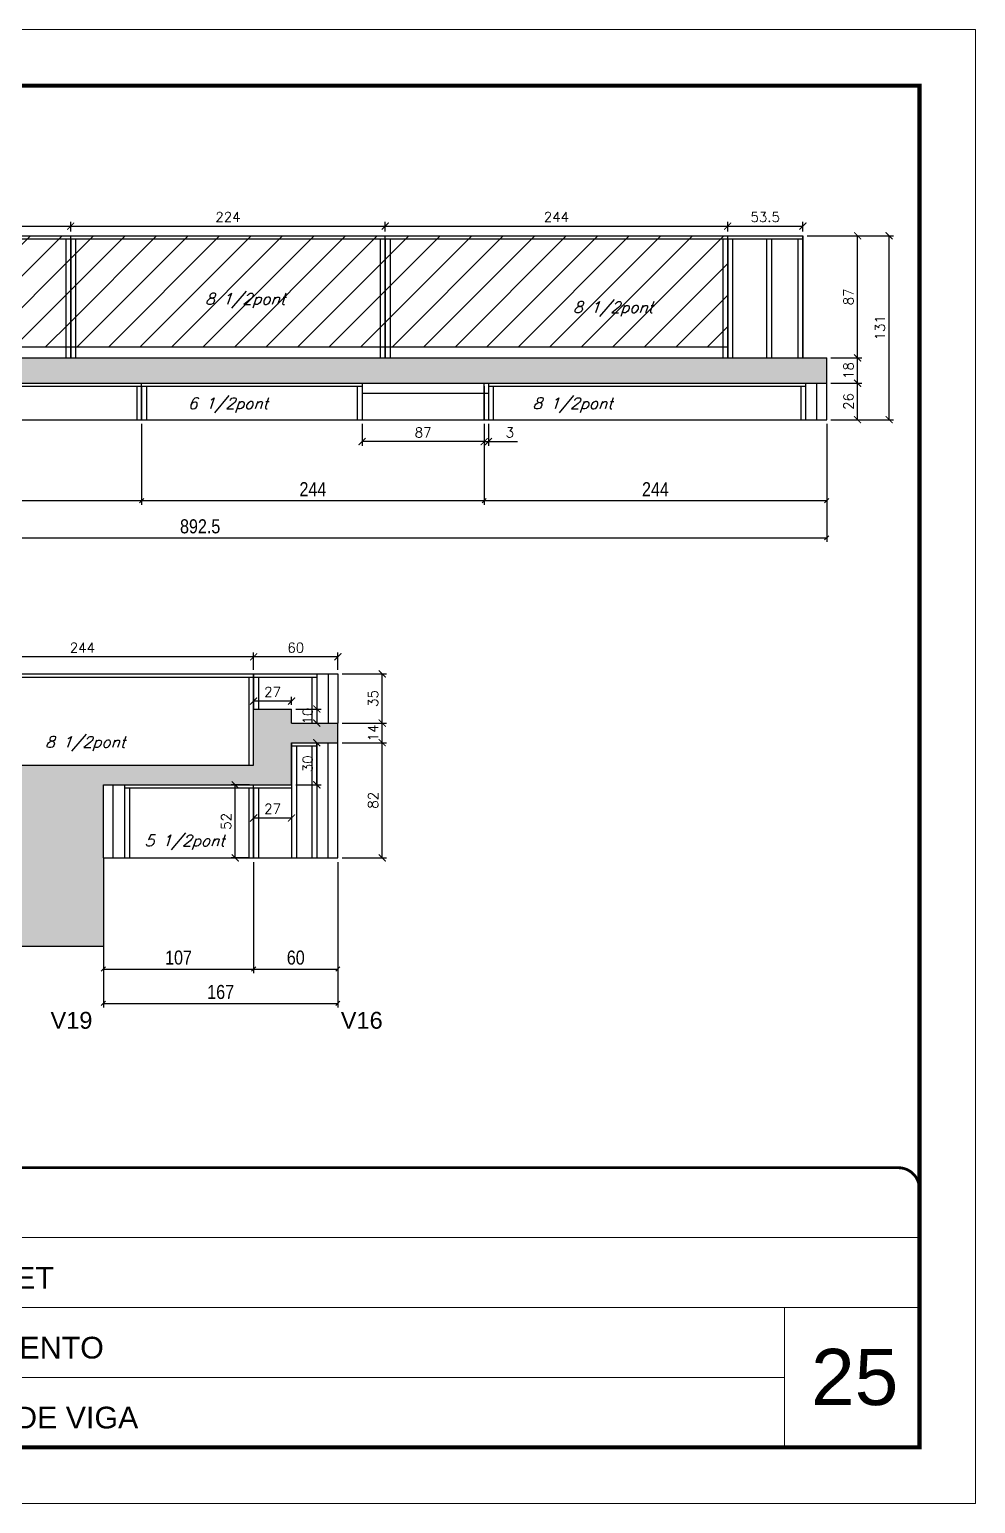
# Model space of a CAD drawing. Extents: x -10448 to -1189, y -11772 to 17235.
# Drawn here: x -9637 to -8963, y 8903 to 9953 of the extents above; entities that cross this region are included whole.
import ezdxf

# ---------------------------------------------------------------- set-up
doc = ezdxf.new("R2010")
doc.units = 0
doc.linetypes.add('CONTINUO', pattern=[0])
doc.linetypes.add('DASHED', pattern=[0.75, 0.5, -0.25])
for name, color, linetype in [('5', 5, 'Continuous'), ('COTA', 241, 'Continuous'), ('Painéis', 200, 'Continuous'), ('Reaproveitamento', 251, 'Continuous'), ('SARR_2.2x7', 40, 'Continuous'), ('SARR_3.5x7', 81, 'Continuous'), ('texto', 7, 'Continuous')]:
    doc.layers.add(name, color=color, linetype=linetype)
for name, color, linetype, lineweight in [('CARIMBO', 255, 'Continuous', 9), ('Folhas', 255, 'Continuous', 9), ('SARRAFO DE PRESSAO', 251, 'DASHED', 9)]:
    doc.layers.add(name, color=color, linetype=linetype, lineweight=lineweight)
doc.styles.add('ARIAL', font='arial.ttf')
doc.styles.add('COTA TECNICA', font='techl___.ttf', dxfattribs={"height": 10})
doc.styles.add('Romans', font='romans.shx')
doc.styles.get("Standard").update_dxf_attribs({"font": 'arial.ttf'})
doc.dimstyles.new('Cota Paínel', dxfattribs={"dimtxt": 7, "dimasz": 5, "dimexe": 3, "dimexo": 3, "dimgap": 3, "dimtad": 1, "dimdec": 1, "dimzin": 12, "dimdsep": 46, "dimtxsty": 'Romans', "dimblk": 'ARCHTICK', "dimcen": 0, "dimclrd": 4, "dimclre": 4, "dimclrt": 1, "dimadec": 1, "dimazin": 3, "dimtfac": 1, "dimtdec": 1, "dimtmove": 0, "dimatfit": 3, "dimldrblk": 'OBLIQUE', "dimfxl": 1, "dimtolj": 1, "dimtzin": 12, "dimarcsym": 0})
doc.dimstyles.new('PAINEL', dxfattribs={"dimtxt": 10, "dimasz": 3, "dimexe": 3, "dimexo": 3, "dimgap": 3, "dimtad": 1, "dimdec": 1, "dimzin": 12, "dimdsep": 46, "dimtxsty": 'COTA TECNICA', "dimblk1": 'OBLIQUE', "dimblk2": 'OBLIQUE', "dimsah": 1, "dimcen": 0.9, "dimclrd": 4, "dimclre": 4, "dimclrt": 240, "dimadec": 1, "dimazin": 3, "dimtfac": 1, "dimtdec": 1, "dimtmove": 0, "dimatfit": 3, "dimfxl": 1, "dimtolj": 1, "dimtzin": 12, "dimarcsym": 0})

# ---------------------------------------------------------------- blocks, each defined once
blk = doc.blocks.new('9999999999')
at = {"color": 30, "linetype": 'CONTINUO'}
for p, q in [((98564.6, 34379.6), (99584, 34379.6)), ((98564.6, 34329.8), (99488, 34329.8)), ((99584, 34329.8), (99488, 34329.8)), ((99488, 34329.8), (99488, 34230.2)), ((98564.6, 34280), (99488, 34280))]:
    blk.add_line(p, q, dxfattribs=at)
at = {"color": 30, "linetype": 'CONTINUO', "const_width": 2}
blk.add_lwpolyline([(99584, 34230.2), (99584, 34414.4, 0.414214), (99569, 34429.4), (98229, 34429.4, 0.414214), (98214, 34414.4), (98214, 34245.2, 0.414214), (98229, 34230.2), (99584, 34230.2)], format="xyb", dxfattribs=at)
at = {"layer": 'Folhas'}
blk.add_lwpolyline([(98139, 34190.2), (99624, 34190.2), (99624, 35240.2), (98139, 35240.2)], close=True, dxfattribs=at)
at = {"layer": 'Folhas', "color": 30, "const_width": 3}
blk.add_lwpolyline([(98214, 34230.2), (99584, 34230.2), (99584, 35200.2), (98214, 35200.2)], close=True, dxfattribs=at)
at = {"color": 7, "linetype": 'Continuous', "ltscale": 5, "style": 'ARIAL'}
for s, height, p in [('NIK SUNSET', 15.48, (98837.7, 34343.3)), ('12º PAVIMENTO', 15.483, (98837.7, 34293.5)), ('LATERAL DE VIGA', 15.483, (98837.7, 34243.7))]:
    blk.add_text(s, height=height, dxfattribs=at).set_placement(p)
blk = doc.blocks.new('_ArchTick')
at = {"color": 0, "linetype": 'ByBlock', "const_width": 0.15}
blk.add_lwpolyline([(-0.5, -0.5), (0.5, 0.5)], dxfattribs=at)
blk = doc.blocks.new('*D609')
at = {"layer": 'COTA', "color": 4, "lineweight": -2, "transparency": 16777216}
for p, q in [((-9066.3, 9700.8), (-9044.3, 9700.8)), ((-9047.3, 9674.8), (-9047.3, 9700.8)), ((-9066.3, 9674.8), (-9044.3, 9674.8))]:
    blk.add_line(p, q, dxfattribs=at)
at = {"layer": 'Defpoints', "color": 0, "transparency": 16777216}
for p in [(-9069.3, 9700.8), (-9047.3, 9700.8), (-9069.3, 9674.8)]:
    blk.add_point(p, dxfattribs=at)
at = {"layer": 'COTA', "color": 4, "lineweight": -2, "transparency": 16777216, "xscale": 5, "yscale": 5, "zscale": 5}
for p, rotation in [((-9047.3, 9700.8), 90), ((-9047.3, 9674.8), 270)]:
    blk.add_blockref('_ArchTick', p, dxfattribs=dict(at, rotation=rotation))
at = {"layer": 'COTA', "color": 1, "transparency": 16777216, "insert": (-9053.8, 9687.8), "char_height": 7, "attachment_point": 5, "rotation": 90, "style": 'Romans'}
blk.add_mtext('\\A1;26', dxfattribs=at)
blk = doc.blocks.new('_Oblique')
at = {"color": 0, "linetype": 'ByBlock', "lineweight": -2}
blk.add_line((-0.5, -0.5), (0.5, 0.5), dxfattribs=at)
blk = doc.blocks.new('*D610')
at = {"layer": 'COTA', "color": 4, "lineweight": -2, "transparency": 16777216}
for p, q in [((-9066.3, 9718.8), (-9044.3, 9718.8)), ((-9047.3, 9700.8), (-9047.3, 9718.8)), ((-9066.3, 9700.8), (-9044.3, 9700.8))]:
    blk.add_line(p, q, dxfattribs=at)
at = {"layer": 'Defpoints', "color": 0, "transparency": 16777216}
for p in [(-9069.3, 9718.8), (-9047.3, 9718.8), (-9069.3, 9700.8)]:
    blk.add_point(p, dxfattribs=at)
at = {"layer": 'COTA', "color": 4, "lineweight": -2, "transparency": 16777216, "xscale": 5, "yscale": 5, "zscale": 5}
for p, rotation in [((-9047.3, 9718.8), 90), ((-9047.3, 9700.8), 270)]:
    blk.add_blockref('_ArchTick', p, dxfattribs=dict(at, rotation=rotation))
at = {"layer": 'COTA', "color": 1, "transparency": 16777216, "insert": (-9053.8, 9709.8), "char_height": 7, "attachment_point": 5, "rotation": 90, "style": 'Romans'}
blk.add_mtext('\\A1;18', dxfattribs=at)
blk = doc.blocks.new('*D611')
at = {"layer": 'COTA', "color": 4, "lineweight": -2, "transparency": 16777216}
for p, q in [((-9083.3, 9805.8), (-9021.8, 9805.8)), ((-9024.8, 9674.8), (-9024.8, 9805.8)), ((-9066.3, 9674.8), (-9021.8, 9674.8))]:
    blk.add_line(p, q, dxfattribs=at)
at = {"layer": 'Defpoints', "color": 0, "transparency": 16777216}
for p in [(-9086.3, 9805.8), (-9024.8, 9805.8), (-9069.3, 9674.8)]:
    blk.add_point(p, dxfattribs=at)
at = {"layer": 'COTA', "color": 4, "lineweight": -2, "transparency": 16777216, "xscale": 5, "yscale": 5, "zscale": 5}
for p, rotation in [((-9024.8, 9805.8), 90), ((-9024.8, 9674.8), 270)]:
    blk.add_blockref('_ArchTick', p, dxfattribs=dict(at, rotation=rotation))
at = {"layer": 'COTA', "color": 1, "transparency": 16777216, "insert": (-9031.3, 9740.3), "char_height": 7, "attachment_point": 5, "rotation": 90, "style": 'Romans'}
blk.add_mtext('\\A1;131', dxfattribs=at)
blk = doc.blocks.new('*D612')
at = {"layer": 'COTA', "color": 4, "linetype": 'ByBlock', "lineweight": -2, "transparency": 16777216}
for p, q in [((-9557.3, 9671.8), (-9557.3, 9614.2)), ((-9801.3, 9651.8), (-9801.3, 9614.2)), ((-9801.3, 9617.2), (-9557.3, 9617.2))]:
    blk.add_line(p, q, dxfattribs=at)
at = {"layer": 'Defpoints', "color": 0, "linetype": 'ByBlock', "transparency": 16777216}
for p in [(-9557.3, 9674.8), (-9801.3, 9654.8), (-9557.3, 9617.2)]:
    blk.add_point(p, dxfattribs=at)
at = {"layer": 'COTA', "color": 4, "linetype": 'ByBlock', "lineweight": -2, "transparency": 16777216, "xscale": 3, "yscale": 3, "zscale": 3, "rotation": 180}
blk.add_blockref('_Oblique', (-9801.3, 9617.2), dxfattribs=at)
at = {"layer": 'COTA', "color": 4, "linetype": 'ByBlock', "lineweight": -2, "transparency": 16777216, "xscale": 3, "yscale": 3, "zscale": 3}
blk.add_blockref('_Oblique', (-9557.3, 9617.2), dxfattribs=at)
at = {"layer": 'COTA', "color": 240, "linetype": 'ByBlock', "transparency": 16777216, "insert": (-9679.3, 9625.3), "char_height": 10, "attachment_point": 5, "style": 'COTA TECNICA'}
blk.add_mtext('\\A1;244', dxfattribs=at)
blk = doc.blocks.new('*D613')
at = {"layer": 'COTA', "color": 4, "linetype": 'ByBlock', "lineweight": -2, "transparency": 16777216}
for p, q in [((-9557.3, 9671.8), (-9557.3, 9614.2)), ((-9313.3, 9671.8), (-9313.3, 9614.2)), ((-9557.3, 9617.2), (-9313.3, 9617.2))]:
    blk.add_line(p, q, dxfattribs=at)
at = {"layer": 'Defpoints', "color": 0, "linetype": 'ByBlock', "transparency": 16777216}
for p in [(-9557.3, 9674.8), (-9313.3, 9674.8), (-9313.3, 9617.2)]:
    blk.add_point(p, dxfattribs=at)
at = {"layer": 'COTA', "color": 4, "linetype": 'ByBlock', "lineweight": -2, "transparency": 16777216, "xscale": 3, "yscale": 3, "zscale": 3, "rotation": 180}
blk.add_blockref('_Oblique', (-9557.3, 9617.2), dxfattribs=at)
at = {"layer": 'COTA', "color": 4, "linetype": 'ByBlock', "lineweight": -2, "transparency": 16777216, "xscale": 3, "yscale": 3, "zscale": 3}
blk.add_blockref('_Oblique', (-9313.3, 9617.2), dxfattribs=at)
at = {"layer": 'COTA', "color": 240, "linetype": 'ByBlock', "transparency": 16777216, "insert": (-9435.3, 9625.3), "char_height": 10, "attachment_point": 5, "style": 'COTA TECNICA'}
blk.add_mtext('\\A1;244', dxfattribs=at)
blk = doc.blocks.new('*D608')
at = {"layer": 'COTA', "color": 4, "linetype": 'ByBlock', "lineweight": -2, "transparency": 16777216}
for p, q in [((-9069.3, 9671.8), (-9069.3, 9587.7)), ((-9961.8, 9651.8), (-9961.8, 9587.7)), ((-9961.8, 9590.7), (-9069.3, 9590.7))]:
    blk.add_line(p, q, dxfattribs=at)
at = {"layer": 'Defpoints', "color": 0, "linetype": 'ByBlock', "transparency": 16777216}
for p in [(-9069.3, 9674.8), (-9961.8, 9654.8), (-9069.3, 9590.7)]:
    blk.add_point(p, dxfattribs=at)
at = {"layer": 'COTA', "color": 4, "linetype": 'ByBlock', "lineweight": -2, "transparency": 16777216, "xscale": 3, "yscale": 3, "zscale": 3, "rotation": 180}
blk.add_blockref('_Oblique', (-9961.8, 9590.7), dxfattribs=at)
at = {"layer": 'COTA', "color": 4, "linetype": 'ByBlock', "lineweight": -2, "transparency": 16777216, "xscale": 3, "yscale": 3, "zscale": 3}
blk.add_blockref('_Oblique', (-9069.3, 9590.7), dxfattribs=at)
at = {"layer": 'COTA', "color": 240, "linetype": 'ByBlock', "transparency": 16777216, "insert": (-9515.6, 9598.8), "char_height": 10, "attachment_point": 5, "style": 'COTA TECNICA'}
blk.add_mtext('\\A1;892.5', dxfattribs=at)
blk = doc.blocks.new('*D614')
at = {"layer": 'COTA', "color": 4, "linetype": 'ByBlock', "lineweight": -2, "transparency": 16777216}
for p, q in [((-9313.3, 9671.8), (-9313.3, 9614.2)), ((-9069.3, 9669.5), (-9069.3, 9614.2)), ((-9313.3, 9617.2), (-9069.3, 9617.2))]:
    blk.add_line(p, q, dxfattribs=at)
at = {"layer": 'Defpoints', "color": 0, "linetype": 'ByBlock', "transparency": 16777216}
for p in [(-9313.3, 9674.8), (-9069.3, 9672.5), (-9069.3, 9617.2)]:
    blk.add_point(p, dxfattribs=at)
at = {"layer": 'COTA', "color": 4, "linetype": 'ByBlock', "lineweight": -2, "transparency": 16777216, "xscale": 3, "yscale": 3, "zscale": 3, "rotation": 180}
blk.add_blockref('_Oblique', (-9313.3, 9617.2), dxfattribs=at)
at = {"layer": 'COTA', "color": 4, "linetype": 'ByBlock', "lineweight": -2, "transparency": 16777216, "xscale": 3, "yscale": 3, "zscale": 3}
blk.add_blockref('_Oblique', (-9069.3, 9617.2), dxfattribs=at)
at = {"layer": 'COTA', "color": 240, "linetype": 'ByBlock', "transparency": 16777216, "insert": (-9191.3, 9625.3), "char_height": 10, "attachment_point": 5, "style": 'COTA TECNICA'}
blk.add_mtext('\\A1;244', dxfattribs=at)
blk = doc.blocks.new('*D625')
at = {"layer": 'COTA', "color": 4, "lineweight": -2, "transparency": 16777216}
for p, q in [((-9400.3, 9671.8), (-9400.3, 9656.2)), ((-9313.3, 9671.8), (-9313.3, 9656.2)), ((-9313.3, 9659.2), (-9400.3, 9659.2))]:
    blk.add_line(p, q, dxfattribs=at)
at = {"layer": 'Defpoints', "color": 0, "transparency": 16777216}
for p in [(-9400.3, 9674.8), (-9313.3, 9674.8), (-9400.3, 9659.2)]:
    blk.add_point(p, dxfattribs=at)
at = {"layer": 'COTA', "color": 4, "lineweight": -2, "transparency": 16777216, "xscale": 5, "yscale": 5, "zscale": 5, "rotation": 180}
blk.add_blockref('_ArchTick', (-9400.3, 9659.2), dxfattribs=at)
at = {"layer": 'COTA', "color": 4, "lineweight": -2, "transparency": 16777216, "xscale": 5, "yscale": 5, "zscale": 5}
blk.add_blockref('_ArchTick', (-9313.3, 9659.2), dxfattribs=at)
at = {"layer": 'COTA', "color": 1, "transparency": 16777216, "insert": (-9356.8, 9665.7), "char_height": 7, "attachment_point": 5, "style": 'Romans'}
blk.add_mtext('\\A1;87', dxfattribs=at)
blk = doc.blocks.new('*D626')
at = {"layer": 'COTA', "color": 4, "lineweight": -2, "transparency": 16777216}
for p, q in [((-9313.3, 9671.8), (-9313.3, 9656.2)), ((-9310.3, 9671.8), (-9310.3, 9656.2)), ((-9313.3, 9659.2), (-9318.3, 9659.2)), ((-9313.3, 9659.2), (-9310.3, 9659.2)), ((-9310.3, 9659.2), (-9289.6, 9659.2))]:
    blk.add_line(p, q, dxfattribs=at)
at = {"layer": 'Defpoints', "color": 0, "transparency": 16777216}
for p in [(-9313.3, 9674.8), (-9310.3, 9674.8), (-9310.3, 9659.2)]:
    blk.add_point(p, dxfattribs=at)
at = {"layer": 'COTA', "color": 4, "lineweight": -2, "transparency": 16777216, "xscale": 5, "yscale": 5, "zscale": 5}
blk.add_blockref('_ArchTick', (-9313.3, 9659.2), dxfattribs=at)
at = {"layer": 'COTA', "color": 4, "lineweight": -2, "transparency": 16777216, "xscale": 5, "yscale": 5, "zscale": 5, "rotation": 180}
blk.add_blockref('_ArchTick', (-9310.3, 9659.2), dxfattribs=at)
at = {"layer": 'COTA', "color": 1, "transparency": 16777216, "insert": (-9295, 9665.7), "char_height": 7, "attachment_point": 5, "style": 'Romans'}
blk.add_mtext('\\A1;3', dxfattribs=at)
blk = doc.blocks.new('*D634')
at = {"layer": 'COTA', "color": 4, "linetype": 'ByBlock', "lineweight": -2, "transparency": 16777216}
for p, q in [((-9584.5, 9359.7), (-9584.5, 9280.5)), ((-9477.5, 9359.7), (-9477.5, 9280.5)), ((-9584.5, 9283.5), (-9477.5, 9283.5))]:
    blk.add_line(p, q, dxfattribs=at)
at = {"layer": 'Defpoints', "color": 0, "linetype": 'ByBlock', "transparency": 16777216}
for p in [(-9584.5, 9362.7), (-9477.5, 9362.7), (-9477.5, 9283.5)]:
    blk.add_point(p, dxfattribs=at)
at = {"layer": 'COTA', "color": 4, "linetype": 'ByBlock', "lineweight": -2, "transparency": 16777216, "xscale": 3, "yscale": 3, "zscale": 3, "rotation": 180}
blk.add_blockref('_Oblique', (-9584.5, 9283.5), dxfattribs=at)
at = {"layer": 'COTA', "color": 4, "linetype": 'ByBlock', "lineweight": -2, "transparency": 16777216, "xscale": 3, "yscale": 3, "zscale": 3}
blk.add_blockref('_Oblique', (-9477.5, 9283.5), dxfattribs=at)
at = {"layer": 'COTA', "color": 240, "linetype": 'ByBlock', "transparency": 16777216, "insert": (-9531, 9291.6), "char_height": 10, "attachment_point": 5, "style": 'COTA TECNICA'}
blk.add_mtext('\\A1;107', dxfattribs=at)
blk = doc.blocks.new('*D635')
at = {"layer": 'COTA', "color": 4, "linetype": 'ByBlock', "lineweight": -2, "transparency": 16777216}
for p, q in [((-9477.5, 9359.7), (-9477.5, 9280.5)), ((-9417.5, 9359.7), (-9417.5, 9280.5)), ((-9477.5, 9283.5), (-9417.5, 9283.5))]:
    blk.add_line(p, q, dxfattribs=at)
at = {"layer": 'Defpoints', "color": 0, "linetype": 'ByBlock', "transparency": 16777216}
for p in [(-9477.5, 9362.7), (-9417.5, 9362.7), (-9417.5, 9283.5)]:
    blk.add_point(p, dxfattribs=at)
at = {"layer": 'COTA', "color": 4, "linetype": 'ByBlock', "lineweight": -2, "transparency": 16777216, "xscale": 3, "yscale": 3, "zscale": 3, "rotation": 180}
blk.add_blockref('_Oblique', (-9477.5, 9283.5), dxfattribs=at)
at = {"layer": 'COTA', "color": 4, "linetype": 'ByBlock', "lineweight": -2, "transparency": 16777216, "xscale": 3, "yscale": 3, "zscale": 3}
blk.add_blockref('_Oblique', (-9417.5, 9283.5), dxfattribs=at)
at = {"layer": 'COTA', "color": 240, "linetype": 'ByBlock', "transparency": 16777216, "insert": (-9447.5, 9291.6), "char_height": 10, "attachment_point": 5, "style": 'COTA TECNICA'}
blk.add_mtext('\\A1;60', dxfattribs=at)
blk = doc.blocks.new('*D637')
at = {"layer": 'COTA', "color": 4, "linetype": 'ByBlock', "lineweight": -2, "transparency": 16777216}
for p, q in [((-9584.5, 9359.7), (-9584.5, 9256)), ((-9417.5, 9359.7), (-9417.5, 9256)), ((-9584.5, 9259), (-9417.5, 9259))]:
    blk.add_line(p, q, dxfattribs=at)
at = {"layer": 'Defpoints', "color": 0, "linetype": 'ByBlock', "transparency": 16777216}
for p in [(-9584.5, 9362.7), (-9417.5, 9362.7), (-9417.5, 9259)]:
    blk.add_point(p, dxfattribs=at)
at = {"layer": 'COTA', "color": 4, "linetype": 'ByBlock', "lineweight": -2, "transparency": 16777216, "xscale": 3, "yscale": 3, "zscale": 3, "rotation": 180}
blk.add_blockref('_Oblique', (-9584.5, 9259), dxfattribs=at)
at = {"layer": 'COTA', "color": 4, "linetype": 'ByBlock', "lineweight": -2, "transparency": 16777216, "xscale": 3, "yscale": 3, "zscale": 3}
blk.add_blockref('_Oblique', (-9417.5, 9259), dxfattribs=at)
at = {"layer": 'COTA', "color": 240, "linetype": 'ByBlock', "transparency": 16777216, "insert": (-9501, 9267.1), "char_height": 10, "attachment_point": 5, "style": 'COTA TECNICA'}
blk.add_mtext('\\A1;167', dxfattribs=at)
blk = doc.blocks.new('*D636')
at = {"layer": 'COTA', "color": 4, "lineweight": -2, "transparency": 16777216}
for p, q in [((-9414.5, 9444.7), (-9382.9, 9444.7)), ((-9385.9, 9362.7), (-9385.9, 9444.7)), ((-9414.5, 9362.7), (-9382.9, 9362.7))]:
    blk.add_line(p, q, dxfattribs=at)
at = {"layer": 'Defpoints', "color": 0, "transparency": 16777216}
for p in [(-9417.5, 9444.7), (-9385.9, 9444.7), (-9417.5, 9362.7)]:
    blk.add_point(p, dxfattribs=at)
at = {"layer": 'COTA', "color": 4, "lineweight": -2, "transparency": 16777216, "xscale": 5, "yscale": 5, "zscale": 5}
for p, rotation in [((-9385.9, 9444.7), 90), ((-9385.9, 9362.7), 270)]:
    blk.add_blockref('_ArchTick', p, dxfattribs=dict(at, rotation=rotation))
at = {"layer": 'COTA', "color": 1, "transparency": 16777216, "insert": (-9392.4, 9403.7), "char_height": 7, "attachment_point": 5, "rotation": 90, "style": 'Romans'}
blk.add_mtext('\\A1;82', dxfattribs=at)
blk = doc.blocks.new('*D638')
at = {"layer": 'COTA', "color": 4, "lineweight": -2, "transparency": 16777216}
for p, q in [((-9477.5, 9496.7), (-9477.5, 9508.9)), ((-9417.5, 9505.9), (-9477.5, 9505.9)), ((-9417.5, 9496.7), (-9417.5, 9508.9))]:
    blk.add_line(p, q, dxfattribs=at)
at = {"layer": 'Defpoints', "color": 0, "transparency": 16777216}
for p in [(-9477.5, 9505.9), (-9477.5, 9493.7), (-9417.5, 9493.7)]:
    blk.add_point(p, dxfattribs=at)
at = {"layer": 'COTA', "color": 4, "lineweight": -2, "transparency": 16777216, "xscale": 5, "yscale": 5, "zscale": 5, "rotation": 180}
blk.add_blockref('_ArchTick', (-9477.5, 9505.9), dxfattribs=at)
at = {"layer": 'COTA', "color": 4, "lineweight": -2, "transparency": 16777216, "xscale": 5, "yscale": 5, "zscale": 5}
blk.add_blockref('_ArchTick', (-9417.5, 9505.9), dxfattribs=at)
at = {"layer": 'COTA', "color": 1, "transparency": 16777216, "insert": (-9447.5, 9512.4), "char_height": 7, "attachment_point": 5, "style": 'Romans'}
blk.add_mtext('\\A1;60', dxfattribs=at)
blk = doc.blocks.new('*D639')
at = {"layer": 'COTA', "color": 4, "lineweight": -2, "transparency": 16777216}
for p, q in [((-9721.5, 9496.7), (-9721.5, 9508.9)), ((-9477.5, 9505.9), (-9721.5, 9505.9)), ((-9477.5, 9496.7), (-9477.5, 9508.9))]:
    blk.add_line(p, q, dxfattribs=at)
at = {"layer": 'Defpoints', "color": 0, "transparency": 16777216}
for p in [(-9721.5, 9505.9), (-9721.5, 9493.7), (-9477.5, 9493.7)]:
    blk.add_point(p, dxfattribs=at)
at = {"layer": 'COTA', "color": 4, "lineweight": -2, "transparency": 16777216, "xscale": 5, "yscale": 5, "zscale": 5, "rotation": 180}
blk.add_blockref('_ArchTick', (-9721.5, 9505.9), dxfattribs=at)
at = {"layer": 'COTA', "color": 4, "lineweight": -2, "transparency": 16777216, "xscale": 5, "yscale": 5, "zscale": 5}
blk.add_blockref('_ArchTick', (-9477.5, 9505.9), dxfattribs=at)
at = {"layer": 'COTA', "color": 1, "transparency": 16777216, "insert": (-9599.5, 9512.4), "char_height": 7, "attachment_point": 5, "style": 'Romans'}
blk.add_mtext('\\A1;244', dxfattribs=at)
blk = doc.blocks.new('*D643')
at = {"layer": 'COTA', "color": 4, "lineweight": -2, "transparency": 16777216}
for p, q in [((-9477.5, 9411.7), (-9477.5, 9388.1)), ((-9450.5, 9411.7), (-9450.5, 9388.1)), ((-9477.5, 9391.1), (-9450.5, 9391.1))]:
    blk.add_line(p, q, dxfattribs=at)
at = {"layer": 'Defpoints', "color": 0, "transparency": 16777216}
for p in [(-9477.5, 9414.7), (-9450.5, 9414.7), (-9450.5, 9391.1)]:
    blk.add_point(p, dxfattribs=at)
at = {"layer": 'COTA', "color": 4, "lineweight": -2, "transparency": 16777216, "xscale": 5, "yscale": 5, "zscale": 5, "rotation": 180}
blk.add_blockref('_ArchTick', (-9477.5, 9391.1), dxfattribs=at)
at = {"layer": 'COTA', "color": 4, "lineweight": -2, "transparency": 16777216, "xscale": 5, "yscale": 5, "zscale": 5}
blk.add_blockref('_ArchTick', (-9450.5, 9391.1), dxfattribs=at)
at = {"layer": 'COTA', "color": 1, "transparency": 16777216, "insert": (-9464, 9397.6), "char_height": 7, "attachment_point": 5, "style": 'Romans'}
blk.add_mtext('\\A1;27', dxfattribs=at)
blk = doc.blocks.new('*D644')
at = {"layer": 'COTA', "color": 4, "lineweight": -2, "transparency": 16777216}
for p, q in [((-9447.5, 9444.7), (-9429.5, 9444.7)), ((-9432.5, 9414.7), (-9432.5, 9444.7)), ((-9447.5, 9414.7), (-9429.5, 9414.7))]:
    blk.add_line(p, q, dxfattribs=at)
at = {"layer": 'Defpoints', "color": 0, "transparency": 16777216}
for p in [(-9450.5, 9444.7), (-9432.5, 9444.7), (-9450.5, 9414.7)]:
    blk.add_point(p, dxfattribs=at)
at = {"layer": 'COTA', "color": 4, "lineweight": -2, "transparency": 16777216, "xscale": 5, "yscale": 5, "zscale": 5}
for p, rotation in [((-9432.5, 9444.7), 90), ((-9432.5, 9414.7), 270)]:
    blk.add_blockref('_ArchTick', p, dxfattribs=dict(at, rotation=rotation))
at = {"layer": 'COTA', "color": 1, "transparency": 16777216, "insert": (-9439, 9429.7), "char_height": 7, "attachment_point": 5, "rotation": 90, "style": 'Romans'}
blk.add_mtext('\\A1;30', dxfattribs=at)
blk = doc.blocks.new('*D645')
at = {"layer": 'COTA', "color": 4, "lineweight": -2, "transparency": 16777216}
for p, q in [((-9477.5, 9471.7), (-9477.5, 9477.4)), ((-9450.5, 9474.4), (-9477.5, 9474.4)), ((-9450.5, 9471.7), (-9450.5, 9477.4))]:
    blk.add_line(p, q, dxfattribs=at)
at = {"layer": 'Defpoints', "color": 0, "transparency": 16777216}
for p in [(-9477.5, 9474.4), (-9477.5, 9468.7), (-9450.5, 9468.7)]:
    blk.add_point(p, dxfattribs=at)
at = {"layer": 'COTA', "color": 4, "lineweight": -2, "transparency": 16777216, "xscale": 5, "yscale": 5, "zscale": 5, "rotation": 180}
blk.add_blockref('_ArchTick', (-9477.5, 9474.4), dxfattribs=at)
at = {"layer": 'COTA', "color": 4, "lineweight": -2, "transparency": 16777216, "xscale": 5, "yscale": 5, "zscale": 5}
blk.add_blockref('_ArchTick', (-9450.5, 9474.4), dxfattribs=at)
at = {"layer": 'COTA', "color": 1, "transparency": 16777216, "insert": (-9464, 9480.9), "char_height": 7, "attachment_point": 5, "style": 'Romans'}
blk.add_mtext('\\A1;27', dxfattribs=at)
blk = doc.blocks.new('*D646')
at = {"layer": 'COTA', "color": 4, "lineweight": -2, "transparency": 16777216}
for p, q in [((-9447.5, 9468.7), (-9429.5, 9468.7)), ((-9432.5, 9468.7), (-9432.5, 9458.7)), ((-9447.5, 9458.7), (-9429.5, 9458.7))]:
    blk.add_line(p, q, dxfattribs=at)
at = {"layer": 'Defpoints', "color": 0, "transparency": 16777216}
for p in [(-9450.5, 9468.7), (-9450.5, 9458.7), (-9432.5, 9458.7)]:
    blk.add_point(p, dxfattribs=at)
at = {"layer": 'COTA', "color": 4, "lineweight": -2, "transparency": 16777216, "xscale": 5, "yscale": 5, "zscale": 5}
for p, rotation in [((-9432.5, 9468.7), 90), ((-9432.5, 9458.7), 270)]:
    blk.add_blockref('_ArchTick', p, dxfattribs=dict(at, rotation=rotation))
at = {"layer": 'COTA', "color": 1, "transparency": 16777216, "insert": (-9439, 9463.7), "char_height": 7, "attachment_point": 5, "rotation": 90, "style": 'Romans'}
blk.add_mtext('\\A1;10', dxfattribs=at)
blk = doc.blocks.new('*D647')
at = {"layer": 'COTA', "color": 4, "lineweight": -2, "transparency": 16777216}
for p, q in [((-9414.5, 9493.7), (-9382.9, 9493.7)), ((-9385.9, 9458.7), (-9385.9, 9493.7)), ((-9414.5, 9458.7), (-9382.9, 9458.7))]:
    blk.add_line(p, q, dxfattribs=at)
at = {"layer": 'Defpoints', "color": 0, "transparency": 16777216}
for p in [(-9417.5, 9493.7), (-9385.9, 9493.7), (-9417.5, 9458.7)]:
    blk.add_point(p, dxfattribs=at)
at = {"layer": 'COTA', "color": 4, "lineweight": -2, "transparency": 16777216, "xscale": 5, "yscale": 5, "zscale": 5}
for p, rotation in [((-9385.9, 9493.7), 90), ((-9385.9, 9458.7), 270)]:
    blk.add_blockref('_ArchTick', p, dxfattribs=dict(at, rotation=rotation))
at = {"layer": 'COTA', "color": 1, "transparency": 16777216, "insert": (-9392.4, 9476.2), "char_height": 7, "attachment_point": 5, "rotation": 90, "style": 'Romans'}
blk.add_mtext('\\A1;35', dxfattribs=at)
blk = doc.blocks.new('*D648')
at = {"layer": 'COTA', "color": 4, "lineweight": -2, "transparency": 16777216}
for p, q in [((-9414.5, 9458.7), (-9382.9, 9458.7)), ((-9385.9, 9444.7), (-9385.9, 9458.7)), ((-9414.5, 9444.7), (-9382.9, 9444.7))]:
    blk.add_line(p, q, dxfattribs=at)
at = {"layer": 'Defpoints', "color": 0, "transparency": 16777216}
for p in [(-9417.5, 9458.7), (-9385.9, 9458.7), (-9417.5, 9444.7)]:
    blk.add_point(p, dxfattribs=at)
at = {"layer": 'COTA', "color": 4, "lineweight": -2, "transparency": 16777216, "xscale": 5, "yscale": 5, "zscale": 5}
for p, rotation in [((-9385.9, 9458.7), 90), ((-9385.9, 9444.7), 270)]:
    blk.add_blockref('_ArchTick', p, dxfattribs=dict(at, rotation=rotation))
at = {"layer": 'COTA', "color": 1, "transparency": 16777216, "insert": (-9392.4, 9451.7), "char_height": 7, "attachment_point": 5, "rotation": 90, "style": 'Romans'}
blk.add_mtext('\\A1;14', dxfattribs=at)
blk = doc.blocks.new('*D649')
at = {"layer": 'COTA', "color": 4, "lineweight": -2, "transparency": 16777216}
for p, q in [((-9480.5, 9414.7), (-9493.6, 9414.7)), ((-9490.6, 9362.7), (-9490.6, 9414.7)), ((-9480.5, 9362.7), (-9493.6, 9362.7))]:
    blk.add_line(p, q, dxfattribs=at)
at = {"layer": 'Defpoints', "color": 0, "transparency": 16777216}
for p in [(-9490.6, 9414.7), (-9477.5, 9414.7), (-9477.5, 9362.7)]:
    blk.add_point(p, dxfattribs=at)
at = {"layer": 'COTA', "color": 4, "lineweight": -2, "transparency": 16777216, "xscale": 5, "yscale": 5, "zscale": 5}
for p, rotation in [((-9490.6, 9414.7), 90), ((-9490.6, 9362.7), 270)]:
    blk.add_blockref('_ArchTick', p, dxfattribs=dict(at, rotation=rotation))
at = {"layer": 'COTA', "color": 1, "transparency": 16777216, "insert": (-9497.1, 9388.7), "char_height": 7, "attachment_point": 5, "rotation": 90, "style": 'Romans'}
blk.add_mtext('\\A1;52', dxfattribs=at)
blk = doc.blocks.new('*D665')
at = {"layer": 'COTA', "color": 4, "lineweight": -2, "transparency": 16777216}
for p, q in [((-9851.8, 9808.8), (-9851.8, 9815.7)), ((-9851.8, 9812.7), (-9607.8, 9812.7)), ((-9607.8, 9808.8), (-9607.8, 9815.7))]:
    blk.add_line(p, q, dxfattribs=at)
at = {"layer": 'Defpoints', "color": 0, "transparency": 16777216}
for p in [(-9607.8, 9812.7), (-9851.8, 9805.8), (-9607.8, 9805.8)]:
    blk.add_point(p, dxfattribs=at)
at = {"layer": 'COTA', "color": 4, "lineweight": -2, "transparency": 16777216, "xscale": 5, "yscale": 5, "zscale": 5, "rotation": 180}
blk.add_blockref('_ArchTick', (-9851.8, 9812.7), dxfattribs=at)
at = {"layer": 'COTA', "color": 4, "lineweight": -2, "transparency": 16777216, "xscale": 5, "yscale": 5, "zscale": 5}
blk.add_blockref('_ArchTick', (-9607.8, 9812.7), dxfattribs=at)
at = {"layer": 'COTA', "color": 1, "transparency": 16777216, "insert": (-9729.8, 9819.2), "char_height": 7, "attachment_point": 5, "style": 'Romans'}
blk.add_mtext('\\A1;244', dxfattribs=at)
blk = doc.blocks.new('*D666')
at = {"layer": 'COTA', "color": 4, "lineweight": -2, "transparency": 16777216}
for p, q in [((-9607.8, 9808.8), (-9607.8, 9815.7)), ((-9607.8, 9812.7), (-9383.8, 9812.7)), ((-9383.8, 9808.8), (-9383.8, 9815.7))]:
    blk.add_line(p, q, dxfattribs=at)
at = {"layer": 'Defpoints', "color": 0, "transparency": 16777216}
for p in [(-9383.8, 9812.7), (-9607.8, 9805.8), (-9383.8, 9805.8)]:
    blk.add_point(p, dxfattribs=at)
at = {"layer": 'COTA', "color": 4, "lineweight": -2, "transparency": 16777216, "xscale": 5, "yscale": 5, "zscale": 5, "rotation": 180}
blk.add_blockref('_ArchTick', (-9607.8, 9812.7), dxfattribs=at)
at = {"layer": 'COTA', "color": 4, "lineweight": -2, "transparency": 16777216, "xscale": 5, "yscale": 5, "zscale": 5}
blk.add_blockref('_ArchTick', (-9383.8, 9812.7), dxfattribs=at)
at = {"layer": 'COTA', "color": 1, "transparency": 16777216, "insert": (-9495.8, 9819.2), "char_height": 7, "attachment_point": 5, "style": 'Romans'}
blk.add_mtext('\\A1;224', dxfattribs=at)
blk = doc.blocks.new('*D667')
at = {"layer": 'COTA', "color": 4, "lineweight": -2, "transparency": 16777216}
for p, q in [((-9383.8, 9808.8), (-9383.8, 9815.7)), ((-9383.8, 9812.7), (-9139.8, 9812.7)), ((-9139.8, 9808.8), (-9139.8, 9815.7))]:
    blk.add_line(p, q, dxfattribs=at)
at = {"layer": 'Defpoints', "color": 0, "transparency": 16777216}
for p in [(-9139.8, 9812.7), (-9383.8, 9805.8), (-9139.8, 9805.8)]:
    blk.add_point(p, dxfattribs=at)
at = {"layer": 'COTA', "color": 4, "lineweight": -2, "transparency": 16777216, "xscale": 5, "yscale": 5, "zscale": 5, "rotation": 180}
blk.add_blockref('_ArchTick', (-9383.8, 9812.7), dxfattribs=at)
at = {"layer": 'COTA', "color": 4, "lineweight": -2, "transparency": 16777216, "xscale": 5, "yscale": 5, "zscale": 5}
blk.add_blockref('_ArchTick', (-9139.8, 9812.7), dxfattribs=at)
at = {"layer": 'COTA', "color": 1, "transparency": 16777216, "insert": (-9261.8, 9819.2), "char_height": 7, "attachment_point": 5, "style": 'Romans'}
blk.add_mtext('\\A1;244', dxfattribs=at)
blk = doc.blocks.new('*D668')
at = {"layer": 'COTA', "color": 4, "lineweight": -2, "transparency": 16777216}
for p, q in [((-9083.3, 9805.8), (-9044.3, 9805.8)), ((-9047.3, 9718.8), (-9047.3, 9805.8)), ((-9066.3, 9718.8), (-9044.3, 9718.8))]:
    blk.add_line(p, q, dxfattribs=at)
at = {"layer": 'Defpoints', "color": 0, "transparency": 16777216}
for p in [(-9086.3, 9805.8), (-9047.3, 9805.8), (-9069.3, 9718.8)]:
    blk.add_point(p, dxfattribs=at)
at = {"layer": 'COTA', "color": 4, "lineweight": -2, "transparency": 16777216, "xscale": 5, "yscale": 5, "zscale": 5}
for p, rotation in [((-9047.3, 9805.8), 90), ((-9047.3, 9718.8), 270)]:
    blk.add_blockref('_ArchTick', p, dxfattribs=dict(at, rotation=rotation))
at = {"layer": 'COTA', "color": 1, "transparency": 16777216, "insert": (-9053.8, 9762.3), "char_height": 7, "attachment_point": 5, "rotation": 90, "style": 'Romans'}
blk.add_mtext('\\A1;87', dxfattribs=at)
blk = doc.blocks.new('*D1203')
at = {"layer": 'COTA', "color": 4, "lineweight": -2, "transparency": 16777216}
for p, q in [((-9139.8, 9808.8), (-9139.8, 9815.7)), ((-9139.8, 9812.7), (-9086.3, 9812.7)), ((-9086.3, 9808.8), (-9086.3, 9815.7))]:
    blk.add_line(p, q, dxfattribs=at)
at = {"layer": 'Defpoints', "color": 0, "transparency": 16777216}
for p in [(-9086.3, 9812.7), (-9139.8, 9805.8), (-9086.3, 9805.8)]:
    blk.add_point(p, dxfattribs=at)
at = {"layer": 'COTA', "color": 4, "lineweight": -2, "transparency": 16777216, "xscale": 5, "yscale": 5, "zscale": 5, "rotation": 180}
blk.add_blockref('_ArchTick', (-9139.8, 9812.7), dxfattribs=at)
at = {"layer": 'COTA', "color": 4, "lineweight": -2, "transparency": 16777216, "xscale": 5, "yscale": 5, "zscale": 5}
blk.add_blockref('_ArchTick', (-9086.3, 9812.7), dxfattribs=at)
at = {"layer": 'COTA', "color": 1, "transparency": 16777216, "insert": (-9113.1, 9819.2), "char_height": 7, "attachment_point": 5, "style": 'Romans'}
blk.add_mtext('\\A1;53.5', dxfattribs=at)

msp = doc.modelspace()

# ---------------------------------------------------------------- hatches: boundary and pattern name
at = {"layer": 'COTA', "linetype": 'ByBlock'}
h = msp.add_hatch(dxfattribs=at)
h.set_pattern_fill('AR-CONC', color=256, scale=0.03)
h.paths.add_polyline_path([(-10319.81, 9718.8), (-10319.81, 9700.8), (-9980.81, 9700.8), (-9980.81, 9654.8), (-9961.81, 9654.8), (-9961.81, 9700.8), (-9801.31, 9700.8), (-9069.31, 9700.8), (-9069.31, 9718.8), (-9086.31, 9718.8), (-9851.81, 9718.8)])
h = msp.add_hatch(dxfattribs=at)
h.set_pattern_fill('AR-CONC', color=256, scale=0.03)
h.paths.add_polyline_path([(-10055.31, 9414.7), (-9826.51, 9414.7), (-9826.51, 9326.7), (-9807.51, 9326.7), (-9807.51, 9414.7), (-9652.51, 9414.7), (-9652.51, 9326.7), (-9652.51, 9299.7), (-9584.51, 9299.7), (-9584.51, 9362.7), (-9584.51, 9414.7), (-9477.51, 9414.7), (-9450.51, 9414.7), (-9450.51, 9444.7), (-9417.51, 9444.7), (-9417.51, 9458.7), (-9450.51, 9458.7), (-9450.51, 9468.7), (-9477.51, 9468.7), (-9477.51, 9428.7), (-9721.51, 9428.7), (-10055.31, 9428.7), (-10055.31, 9468.7), (-10082.31, 9468.7), (-10082.31, 9406.7), (-10289.51, 9406.7), (-10289.51, 9388.7), (-10129.52, 9388.7), (-10055.31, 9388.7)])
at = {"layer": 'Reaproveitamento'}
h = msp.add_hatch(dxfattribs=at)
h.set_pattern_fill('ANSI31', color=256, scale=5)
h.paths.add_polyline_path([(-9851.81, 9726.8), (-9607.81, 9726.8), (-9607.81, 9805.8), (-9851.81, 9805.8)])
h = msp.add_hatch(dxfattribs=at)
h.set_pattern_fill('ANSI31', color=256, scale=5)
h.paths.add_polyline_path([(-9607.81, 9805.8), (-9607.81, 9726.8), (-9383.81, 9726.8), (-9383.81, 9805.8)])
h = msp.add_hatch(dxfattribs=at)
h.set_pattern_fill('ANSI31', color=256, scale=5)
h.paths.add_polyline_path([(-9383.81, 9805.8), (-9383.81, 9726.8), (-9139.81, 9726.8), (-9139.81, 9805.8)])

# ---------------------------------------------------------------- linework, layer by layer
at = {"layer": 'COTA', "linetype": 'ByBlock'}
for p, q in [((-9086.31, 9718.8), (-9069.31, 9718.8)), ((-9069.31, 9700.8), (-9069.31, 9718.8)), ((-9417.51, 9444.7), (-9417.51, 9458.7)), ((-9477.51, 9414.7), (-9477.51, 9414.7)), ((-9584.51, 9362.7), (-9584.51, 9299.7)), ((-9652.51, 9299.7), (-9584.51, 9299.7))]:
    msp.add_line(p, q, dxfattribs=at)
at = {"layer": 'Painéis', "linetype": 'ByBlock'}
for p, q in [((-9851.81, 9805.8), (-9086.31, 9805.8)), ((-9607.81, 9718.8), (-9607.81, 9805.8)), ((-9383.81, 9718.8), (-9383.81, 9805.8)), ((-9139.81, 9718.8), (-9139.81, 9805.8)), ((-9086.31, 9718.8), (-9086.31, 9805.8)), ((-10319.81, 9726.8), (-9139.81, 9726.8)), ((-9851.81, 9718.8), (-9086.31, 9718.8)), ((-9801.31, 9700.8), (-9069.31, 9700.8)), ((-9557.31, 9674.8), (-9557.31, 9700.8)), ((-9313.31, 9674.8), (-9313.31, 9700.8)), ((-9069.31, 9674.8), (-9069.31, 9700.8)), ((-9801.31, 9674.8), (-9069.31, 9674.8)), ((-9721.51, 9493.7), (-9417.51, 9493.7)), ((-9477.51, 9428.7), (-9477.51, 9493.7)), ((-9477.51, 9468.7), (-9450.51, 9468.7)), ((-9450.51, 9458.7), (-9450.51, 9468.7)), ((-9450.51, 9458.7), (-9417.51, 9458.7)), ((-9450.51, 9414.7), (-9450.51, 9444.7)), ((-9450.51, 9444.7), (-9417.51, 9444.7)), ((-9417.51, 9362.7), (-9417.51, 9444.7)), ((-9721.51, 9428.7), (-9477.51, 9428.7)), ((-9584.51, 9414.7), (-9477.51, 9414.7)), ((-9584.51, 9362.7), (-9584.51, 9414.7)), ((-9477.51, 9362.7), (-9477.51, 9414.7)), ((-9477.51, 9414.7), (-9450.51, 9414.7)), ((-9584.51, 9362.7), (-9417.51, 9362.7))]:
    msp.add_line(p, q, dxfattribs=at)
at = {"layer": 'Painéis'}
msp.add_line((-9417.51, 9493.7), (-9417.51, 9458.7), dxfattribs=at)
at = {"layer": 'SARR_2.2x7', "linetype": 'Continuous'}
for p, q in [((-9851.81, 9803.6), (-9607.81, 9803.6)), ((-9607.81, 9803.6), (-9383.81, 9803.6)), ((-9383.81, 9803.6), (-9139.81, 9803.6)), ((-9139.81, 9803.6), (-9086.31, 9803.6)), ((-9786.31, 9698.6), (-9557.31, 9698.6)), ((-9557.31, 9698.6), (-9400.31, 9698.6)), ((-9400.31, 9693.8), (-9313.31, 9693.8)), ((-9313.31, 9693.8), (-9310.31, 9693.8)), ((-9310.31, 9698.6), (-9084.31, 9698.6)), ((-9076.31, 9674.8), (-9076.31, 9700.8)), ((-9424.51, 9493.7), (-9424.51, 9458.7)), ((-9721.51, 9491.5), (-9477.51, 9491.5)), ((-9477.51, 9491.5), (-9432.51, 9491.5)), ((-9450.51, 9442.5), (-9432.51, 9442.5)), ((-9424.51, 9362.7), (-9424.51, 9444.7)), ((-9577.51, 9362.7), (-9577.51, 9414.7)), ((-9569.51, 9412.5), (-9477.51, 9412.5)), ((-9477.51, 9412.5), (-9450.51, 9412.5))]:
    msp.add_line(p, q, dxfattribs=at)
at = {"layer": 'SARR_3.5x7'}
for p, q in [((-9611.31, 9803.6), (-9611.31, 9718.8)), ((-9607.81, 9803.6), (-9607.81, 9718.8)), ((-9604.31, 9803.6), (-9604.31, 9718.8)), ((-9387.31, 9803.6), (-9387.31, 9718.8)), ((-9383.81, 9803.6), (-9383.81, 9718.8)), ((-9380.31, 9803.6), (-9380.31, 9718.8)), ((-9143.31, 9803.6), (-9143.31, 9718.8)), ((-9139.81, 9803.6), (-9139.81, 9718.8)), ((-9136.31, 9803.6), (-9136.31, 9718.8)), ((-9112.12, 9803.6), (-9112.12, 9718.8)), ((-9108.62, 9803.6), (-9108.62, 9718.8)), ((-9089.81, 9803.6), (-9089.81, 9718.8)), ((-9086.31, 9805.8), (-9086.31, 9718.8)), ((-9611.31, 9718.8), (-9607.81, 9718.8)), ((-9607.81, 9718.8), (-9604.31, 9718.8)), ((-9387.31, 9718.8), (-9383.81, 9718.8)), ((-9383.81, 9718.8), (-9380.31, 9718.8)), ((-9089.81, 9718.8), (-9086.31, 9718.8)), ((-9560.81, 9698.6), (-9560.81, 9674.8)), ((-9557.31, 9698.6), (-9557.31, 9674.8)), ((-9553.81, 9698.6), (-9553.81, 9674.8)), ((-9403.81, 9698.6), (-9403.81, 9674.8)), ((-9400.31, 9700.8), (-9400.31, 9674.8)), ((-9313.31, 9698.6), (-9313.31, 9674.8)), ((-9310.31, 9700.8), (-9310.31, 9674.8)), ((-9306.81, 9698.6), (-9306.81, 9674.8)), ((-9087.81, 9698.6), (-9087.81, 9674.8)), ((-9084.31, 9700.8), (-9084.31, 9674.8)), ((-9560.81, 9674.8), (-9557.31, 9674.8)), ((-9557.31, 9674.8), (-9553.81, 9674.8)), ((-9087.81, 9674.8), (-9084.31, 9674.8)), ((-9477.51, 9493.7), (-9477.51, 9468.7)), ((-9432.51, 9493.7), (-9432.51, 9458.7)), ((-9481.01, 9491.5), (-9481.01, 9428.7)), ((-9474.01, 9491.5), (-9474.01, 9468.7)), ((-9436.01, 9491.5), (-9436.01, 9458.7)), ((-9450.51, 9444.7), (-9450.51, 9362.7)), ((-9447.01, 9442.5), (-9447.01, 9362.7)), ((-9436.01, 9442.5), (-9436.01, 9362.7)), ((-9432.51, 9444.7), (-9432.51, 9362.7)), ((-9569.51, 9414.7), (-9569.51, 9362.7)), ((-9566.01, 9412.5), (-9566.01, 9362.7)), ((-9481.01, 9412.5), (-9481.01, 9362.7)), ((-9477.51, 9412.5), (-9477.51, 9362.7)), ((-9474.01, 9412.5), (-9474.01, 9362.7)), ((-9569.51, 9362.7), (-9566.01, 9362.7)), ((-9481.01, 9362.7), (-9477.51, 9362.7)), ((-9477.51, 9362.7), (-9474.01, 9362.7)), ((-9436.01, 9362.7), (-9432.51, 9362.7))]:
    msp.add_line(p, q, dxfattribs=at)

# ---------------------------------------------------------------- block references
at = {"layer": 'SARRAFO DE PRESSAO', "color": 6, "linetype": 'ByBlock'}
msp.add_blockref('9999999999', (-108587.26, -25287.43), dxfattribs=at)

# ---------------------------------------------------------------- texts
at = {"layer": '5', "linetype": 'Continuous'}
for s, p in [('V19', (-9622.17, 9240.99)), ('V16', (-9415.41, 9240.99))]:
    msp.add_text(s, height=12, rotation=0.00004, dxfattribs=at).set_placement(p)
at = {"layer": 'CARIMBO', "style": 'ARIAL'}
msp.add_text('25', height=40, dxfattribs=at).set_placement((-9080.42, 8972.92))
at = {"layer": 'texto', "color": 2, "char_height": 8, "attachment_point": 5, "style": 'Romans'}
for s, insert in [('{\\Q19;\\C256;8 1/2pont}', (-9483.57, 9759.52)), ('{\\Q19;\\C256;8 1/2pont}', (-9221.45, 9753.59)), ('{\\Q19;\\C256;6 1/2pont}', (-9495.81, 9685.13)), ('{\\Q19;\\C256;8 1/2pont}', (-9250.31, 9685.13)), ('{\\Q19;\\C256;8 1/2pont}', (-9597.53, 9443.92)), ('{\\Q19;\\C256;5 1/2pont}', (-9526.65, 9373.65))]:
    msp.add_mtext(s, dxfattribs=dict(at, insert=insert))

# ---------------------------------------------------------------- dimensions: what is measured, and where the dimension line sits
at = {"layer": 'COTA'}
for base, p1, p2, picture, middle in [((-9607.81, 9812.68), (-9851.81, 9805.8), (-9607.81, 9805.8), '*D665', (-9729.81, 9819.18)), ((-9086.31, 9812.68), (-9139.81, 9805.8), (-9086.31, 9805.8), '*D1203', (-9113.06, 9819.18)), ((-9400.31, 9659.24), (-9313.31, 9674.8), (-9400.31, 9674.8), '*D625', (-9356.81, 9665.74)), ((-9310.31, 9659.24), (-9313.31, 9674.8), (-9310.31, 9674.8), '*D626', (-9294.98, 9665.74)), ((-9477.51, 9505.89), (-9417.51, 9493.7), (-9477.51, 9493.7), '*D638', (-9447.51, 9512.39)), ((-9477.51, 9474.43), (-9450.51, 9468.7), (-9477.51, 9468.7), '*D645', (-9464.01, 9480.93)), ((-9450.51, 9391.06), (-9477.51, 9414.7), (-9450.51, 9414.7), '*D643', (-9464.01, 9397.56))]:
    dim = msp.add_linear_dim(base=base, p1=p1, p2=p2, dimstyle='Cota Paínel', dxfattribs=at)
    dim.commit()
    dim.dimension.update_dxf_attribs({"geometry": picture, "text_midpoint": middle})
for base, p1, p2, picture, middle in [((-9383.81, 9812.68), (-9607.81, 9805.8), (-9383.81, 9805.8), '*D666', (-9495.81, 9819.18)), ((-9139.81, 9812.68), (-9383.81, 9805.8), (-9139.81, 9805.8), '*D667', (-9261.81, 9819.18)), ((-9721.51, 9505.89), (-9477.51, 9493.7), (-9721.51, 9493.7), '*D639', (-9599.51, 9512.39))]:
    dim = msp.add_linear_dim(base=base, p1=p1, p2=p2, dimstyle='Cota Paínel', override={"dimtmove": 1}, dxfattribs=at)
    dim.commit()
    dim.dimension.update_dxf_attribs({"geometry": picture, "text_midpoint": middle})
for base, p1, p2, picture, middle in [((-9024.81, 9805.8), (-9069.31, 9674.8), (-9086.31, 9805.8), '*D611', (-9031.31, 9740.3)), ((-9047.31, 9805.8), (-9069.31, 9718.8), (-9086.31, 9805.8), '*D668', (-9053.81, 9762.3)), ((-9047.31, 9718.8), (-9069.31, 9700.8), (-9069.31, 9718.8), '*D610', (-9053.81, 9709.8)), ((-9385.93, 9493.7), (-9417.51, 9458.7), (-9417.51, 9493.7), '*D647', (-9392.43, 9476.2)), ((-9432.51, 9444.7), (-9450.51, 9414.7), (-9450.51, 9444.7), '*D644', (-9439.01, 9429.7)), ((-9385.93, 9444.7), (-9417.51, 9362.7), (-9417.51, 9444.7), '*D636', (-9392.43, 9403.7)), ((-9490.57, 9414.7), (-9477.51, 9362.7), (-9477.51, 9414.7), '*D649', (-9497.07, 9388.7))]:
    dim = msp.add_linear_dim(base=base, p1=p1, p2=p2, angle=90, dimstyle='Cota Paínel', dxfattribs=at)
    dim.commit()
    dim.dimension.update_dxf_attribs({"geometry": picture, "text_midpoint": middle})
for base, p1, p2, picture, middle in [((-9047.31, 9700.8), (-9069.31, 9674.8), (-9069.31, 9700.8), '*D609', (-9047.31, 9687.8)), ((-9432.51, 9458.7), (-9450.51, 9468.7), (-9450.51, 9458.7), '*D646', (-9432.51, 9463.7)), ((-9385.93, 9458.7), (-9417.51, 9444.7), (-9417.51, 9458.7), '*D648', (-9385.93, 9451.7))]:
    dim = msp.add_linear_dim(base=base, p1=p1, p2=p2, angle=90, dimstyle='Cota Paínel', dxfattribs=at)
    dim.commit()
    dim.dimension.update_dxf_attribs({"geometry": picture, "text_midpoint": middle, "dimtype": 160})
at = {"layer": 'COTA', "linetype": 'ByBlock'}
for base, p1, p2, picture, middle in [((-9069.31, 9590.7), (-9961.81, 9654.8), (-9069.31, 9674.8), '*D608', (-9515.56, 9598.84)), ((-9557.31, 9617.2), (-9801.31, 9654.8), (-9557.31, 9674.8), '*D612', (-9679.31, 9625.27)), ((-9069.31, 9617.2), (-9313.31, 9674.8), (-9069.31, 9672.55), '*D614', (-9191.31, 9625.27)), ((-9477.51, 9283.55), (-9584.51, 9362.7), (-9477.51, 9362.7), '*D634', (-9531.01, 9291.65)), ((-9417.51, 9259), (-9584.51, 9362.7), (-9417.51, 9362.7), '*D637', (-9501.01, 9267.1))]:
    dim = msp.add_linear_dim(base=base, p1=p1, p2=p2, dimstyle='PAINEL', dxfattribs=at)
    dim.commit()
    dim.dimension.update_dxf_attribs({"geometry": picture, "text_midpoint": middle})
for base, p1, p2, picture, middle in [((-9313.31, 9617.2), (-9557.31, 9674.8), (-9313.31, 9674.8), '*D613', (-9435.31, 9625.27)), ((-9417.51, 9283.55), (-9477.51, 9362.7), (-9417.51, 9362.7), '*D635', (-9447.51, 9291.65))]:
    dim = msp.add_linear_dim(base=base, p1=p1, p2=p2, dimstyle='PAINEL', override={"dimtmove": 1}, dxfattribs=at)
    dim.commit()
    dim.dimension.update_dxf_attribs({"geometry": picture, "text_midpoint": middle})

doc.saveas('drawing.dxf')
